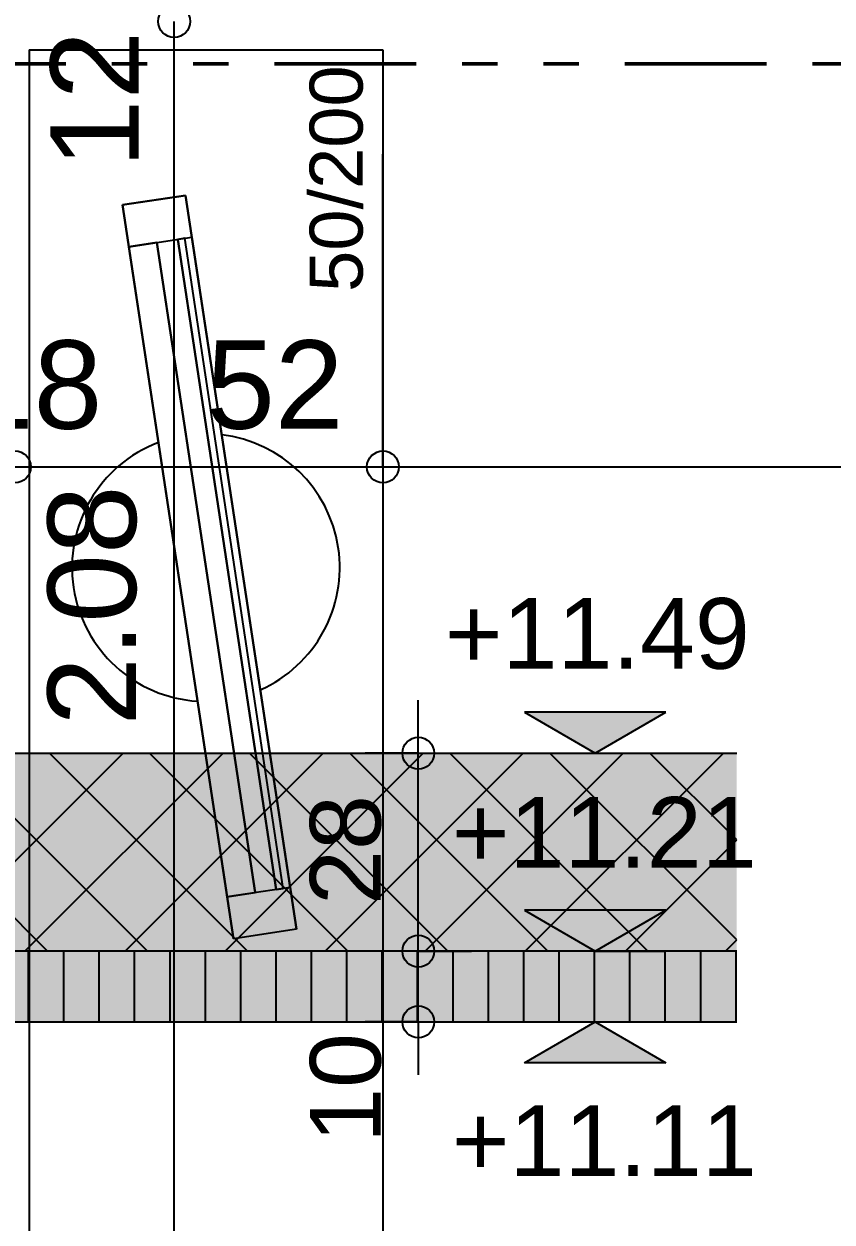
# Model space of a CAD drawing. Header units: centimetres. Extents: x 0.3 to 84.3, y 0.3 to 59.7.
# Drawn here: x 47.985 to 50.269, y 12.838 to 16.227 of the extents above; entities that cross this region are included whole.
import ezdxf

# ---------------------------------------------------------------- set-up
doc = ezdxf.new("R2010")
doc.units = ezdxf.units.CM
for name, pattern in [('AUSGEZOGEN', [0]), ('LINIE_23', [0.79, 0.4, -0.13, 0, -0.13, 0, -0.13]), ('RAND', [44.45, 12.7, -6.35, 12.7, -6.35, 0, -6.35])]:
    doc.linetypes.add(name, pattern=pattern)
for name, color, linetype, lineweight in [('Bauachsen grob', 7, 'RAND', 25), ('Bodenplatte', 7, 'AUSGEZOGEN', 35), ('Werkplan- Ausfuehrungsmasse', 7, 'AUSGEZOGEN', 25)]:
    doc.layers.add(name, color=color, linetype=linetype, lineweight=lineweight)
doc.layers.add('Moebel', color=7, linetype='AUSGEZOGEN', lineweight=25, true_color=0xababab)
doc.styles.add('ARIAL', font='ARIAL.TTF')

msp = doc.modelspace()

# ---------------------------------------------------------------- hatches: boundary and pattern name
at = {"layer": 'Bodenplatte', "linetype": 'AUSGEZOGEN', "lineweight": 25}
for points in [[(49.8, 14.28), (49.4, 14.28), (49.6, 14.164)], [(49.8, 13.72), (49.4, 13.72), (49.6, 13.604)]]:
    msp.add_hatch(color=7, dxfattribs=at).paths.add_polyline_path(points)
at = {"layer": 'Bodenplatte', "linetype": 'AUSGEZOGEN', "lineweight": 25, "true_color": 0xe0ffe0}
msp.add_hatch(color=254, dxfattribs=at).paths.add_polyline_path([(50, 14.164), (47.6, 14.164), (47.6, 13.604), (50, 13.604)])
at = {"layer": 'Bodenplatte', "linetype": 'AUSGEZOGEN', "lineweight": 25, "true_color": 0xc4ffc4}
msp.add_hatch(color=254, dxfattribs=at).paths.add_polyline_path([(47.44, 13.604), (47.44, 13.404), (50, 13.404), (50, 13.604)])
at = {"layer": 'Bodenplatte', "linetype": 'AUSGEZOGEN', "lineweight": 25}
msp.add_hatch(color=7, dxfattribs=at).paths.add_polyline_path([(49.8, 13.288), (49.4, 13.288), (49.6, 13.404)], flags=16)

# ---------------------------------------------------------------- linework, layer by layer
at = {"layer": 'Bauachsen grob', "color": 32, "linetype": 'LINIE_23', "lineweight": 50, "true_color": 0xc36e14}
msp.add_line((21.964, 16.114), (72.416, 16.114), dxfattribs=at)
at = {"layer": 'Bodenplatte', "color": 92, "linetype": 'AUSGEZOGEN', "lineweight": 25, "true_color": 0x00c600}
for p, q in [((49.1, 14.164), (49.1, 14.314)), ((49.1, 14.164), (48.95, 14.164)), ((49.1, 14.164), (49.25, 14.164)), ((49.1, 14.164), (49.2, 14.164)), ((49.1, 13.604), (49.1, 14.164)), ((49.1, 13.604), (48.95, 13.604)), ((49.1, 13.604), (49.25, 13.604)), ((49.1, 13.604), (49.2, 13.604)), ((49.1, 13.404), (49.1, 13.604)), ((49.1, 13.404), (48.95, 13.404)), ((49.1, 13.404), (49.25, 13.404)), ((49.1, 13.404), (49.2, 13.404)), ((49.1, 13.404), (49.1, 13.254))]:
    msp.add_line(p, q, dxfattribs=at)
at = {"layer": 'Bodenplatte', "color": 7, "linetype": 'AUSGEZOGEN', "lineweight": 25}
for p, q in [((49.8, 14.28), (49.4, 14.28)), ((49.4, 14.28), (49.6, 14.164)), ((49.6, 14.164), (49.8, 14.28)), ((47.6, 14.164), (50, 14.164)), ((47.7054, 13.604), (48.2654, 14.164)), ((48.3348, 13.604), (47.7748, 14.164)), ((47.9883, 13.604), (48.5483, 14.164)), ((48.6177, 13.604), (48.0577, 14.164)), ((48.2711, 13.604), (48.8311, 14.164)), ((48.9005, 13.604), (48.3405, 14.164)), ((48.554, 13.604), (49.114, 14.164)), ((49.1833, 13.604), (48.6233, 14.164)), ((48.8368, 13.604), (49.3968, 14.164)), ((49.4662, 13.604), (48.9062, 14.164)), ((49.1196, 13.604), (49.6796, 14.164)), ((49.749, 13.604), (49.189, 14.164)), ((49.4025, 13.604), (49.9625, 14.164)), ((50, 13.6359), (49.4719, 14.164)), ((49.6, 14.164), (49.6, 14.164)), ((49.6, 14.164), (49.6, 14.164)), ((49.6, 14.164), (49.8, 14.164)), ((49.6, 14.164), (49.6, 14.164)), ((49.6, 14.164), (49.6, 14.164)), ((50, 13.9187), (49.7547, 14.164)), ((48.052, 13.604), (47.6, 14.056)), ((49.6853, 13.604), (50, 13.9187)), ((49.8, 13.72), (49.4, 13.72)), ((49.4, 13.72), (49.6, 13.604)), ((49.6, 13.604), (49.8, 13.72)), ((49.9682, 13.604), (50, 13.6358)), ((50, 13.604), (47.6, 13.604)), ((47.9982, 13.404), (47.9982, 13.604)), ((48.0982, 13.404), (48.0982, 13.604)), ((48.1982, 13.404), (48.1982, 13.604)), ((48.2982, 13.404), (48.2982, 13.604)), ((48.3982, 13.404), (48.3982, 13.604)), ((48.4982, 13.404), (48.4982, 13.604)), ((48.5982, 13.404), (48.5982, 13.604)), ((48.6982, 13.404), (48.6982, 13.604)), ((48.7982, 13.404), (48.7982, 13.604)), ((48.8982, 13.404), (48.8982, 13.604)), ((48.9982, 13.404), (48.9982, 13.604)), ((49.0982, 13.404), (49.0982, 13.604)), ((49.1982, 13.404), (49.1982, 13.604)), ((49.2982, 13.404), (49.2982, 13.604)), ((49.3982, 13.404), (49.3982, 13.604)), ((49.4982, 13.404), (49.4982, 13.604)), ((49.5982, 13.404), (49.5982, 13.604)), ((49.6, 13.604), (49.6, 13.604)), ((49.6, 13.604), (49.6, 13.604)), ((49.6, 13.604), (49.8, 13.604)), ((49.6, 13.604), (49.6, 13.604)), ((49.6, 13.604), (49.6, 13.604)), ((49.6982, 13.404), (49.6982, 13.604)), ((49.7982, 13.404), (49.7982, 13.604)), ((49.8982, 13.404), (49.8982, 13.604)), ((49.9982, 13.404), (49.9982, 13.604)), ((47.44, 13.404), (50, 13.404)), ((49.4, 13.288), (49.6, 13.404)), ((49.6, 13.404), (49.8, 13.288)), ((49.6, 13.404), (49.6, 13.404)), ((49.6, 13.404), (49.6, 13.404)), ((49.6, 13.404), (49.8, 13.404)), ((49.6, 13.404), (49.6, 13.404)), ((49.6, 13.404), (49.6, 13.404)), ((49.8, 13.288), (49.4, 13.288))]:
    msp.add_line(p, q, dxfattribs=at)
at = {"layer": 'Bodenplatte', "color": 92, "linetype": 'AUSGEZOGEN', "lineweight": 25, "true_color": 0x00c600}
for centre in [(49.1, 14.164), (49.1, 13.604), (49.1, 13.404)]:
    msp.add_circle(centre, 0.045, dxfattribs=at)
at = {"layer": 'Moebel', "color": 253, "linetype": 'AUSGEZOGEN', "lineweight": 25, "true_color": 0xababab}
for p, q in [((48, 16.154), (48, 12.154)), ((48, 16.154), (49, 16.154)), ((49, 16.154), (49, 12.154)), ((48.2638, 15.7152), (48.4418, 15.7421)), ((48.4418, 15.7421), (48.2638, 15.7152)), ((48.4418, 15.7421), (48.4418, 15.7421)), ((48.4418, 15.7421), (48.756, 13.6658)), ((48.756, 13.6658), (48.4418, 15.7421)), ((48.2638, 15.7152), (48.2638, 15.7152)), ((48.578, 13.6388), (48.2638, 15.7152)), ((48.2638, 15.7152), (48.578, 13.6388)), ((48.2818, 15.5966), (48.4598, 15.6235)), ((48.2818, 15.5966), (48.4598, 15.6235)), ((48.3609, 15.6085), (48.2818, 15.5966)), ((48.3609, 15.6085), (48.2818, 15.5966)), ((48.56, 13.7575), (48.2818, 15.5966)), ((48.2818, 15.5966), (48.2818, 15.5966)), ((48.2818, 15.5966), (48.56, 13.7575)), ((48.2818, 15.5966), (48.56, 13.7575)), ((48.2818, 15.5966), (48.2818, 15.5966)), ((48.2818, 15.5966), (48.56, 13.7575)), ((48.6391, 13.7695), (48.3609, 15.6085)), ((48.3609, 15.6085), (48.3609, 15.6085)), ((48.3609, 15.6085), (48.6391, 13.7695)), ((48.44, 15.6205), (48.4202, 15.6175)), ((48.44, 15.6205), (48.4202, 15.6175)), ((48.4202, 15.6175), (48.6985, 13.7784)), ((48.4202, 15.6175), (48.4202, 15.6175)), ((48.6985, 13.7784), (48.4202, 15.6175)), ((48.7182, 13.7814), (48.44, 15.6205)), ((48.7182, 13.7814), (48.44, 15.6205)), ((48.44, 15.6205), (48.44, 15.6205)), ((48.4598, 15.6235), (48.738, 13.7844)), ((48.738, 13.7844), (48.4598, 15.6235)), ((48.4598, 15.6235), (48.4598, 15.6235)), ((48.738, 13.7844), (48.56, 13.7575)), ((48.738, 13.7844), (48.56, 13.7575)), ((48.56, 13.7575), (48.6391, 13.7695)), ((48.56, 13.7575), (48.6391, 13.7695)), ((48.6391, 13.7695), (48.6391, 13.7695)), ((48.6985, 13.7784), (48.7182, 13.7814)), ((48.6985, 13.7784), (48.7182, 13.7814)), ((48.6985, 13.7784), (48.6985, 13.7784)), ((48.7182, 13.7814), (48.7182, 13.7814)), ((48.738, 13.7844), (48.738, 13.7844)), ((48.56, 13.7575), (48.56, 13.7575)), ((48.56, 13.7575), (48.56, 13.7575)), ((48.756, 13.6658), (48.578, 13.6388)), ((48.756, 13.6658), (48.578, 13.6388)), ((48.756, 13.6658), (48.756, 13.6658)), ((48.578, 13.6388), (48.578, 13.6388))]:
    msp.add_line(p, q, dxfattribs=at)
for radius, start, end in [(0.3781, 293.94, 83.2674), (0.3787, 110.798, 266.4094)]:
    msp.add_arc((48.5, 14.689), radius, start, end, dxfattribs=at)
at = {"layer": 'Werkplan- Ausfuehrungsmasse', "color": 7, "linetype": 'AUSGEZOGEN', "lineweight": 25}
for p, q in [((49, 14.974), (49, 15.124)), ((47.96, 14.974), (49, 14.974)), ((49, 14.974), (49, 14.824)), ((49, 14.974), (62.37, 14.974))]:
    msp.add_line(p, q, dxfattribs=at)
for points in [[(48.41, 12.074), (48.41, 14.8804), (48.41, 14.8804), (48.41, 16.234)], [(49, 14.974), (49, 15.0365), (49, 15.0365), (49, 15.0365), (49, 15.0365), (49, 15.0453), (49, 15.0453), (49, 15.0466), (49, 15.0466), (49, 15.8586)]]:
    msp.add_lwpolyline(points, dxfattribs=at)
for centre in [(48.41, 16.234), (47.96, 14.974), (49, 14.974)]:
    msp.add_circle(centre, 0.045, dxfattribs=at)

# ---------------------------------------------------------------- texts
at = {"layer": 'Bodenplatte', "color": 7, "linetype": 'AUSGEZOGEN', "lineweight": 35, "char_height": 0.2, "width": 0.1, "attachment_point": 7, "style": 'ARIAL'}
for s, insert in [('+11.49', (49.175, 14.4)), ('+11.21', (49.1945, 13.84)), ('+11.11', (49.1945, 12.968))]:
    msp.add_mtext(s, dxfattribs=dict(at, insert=insert))
at = {"layer": 'Bodenplatte', "color": 92, "linetype": 'AUSGEZOGEN', "lineweight": 35, "true_color": 0x00c600, "char_height": 0.2, "width": 0.1, "attachment_point": 7, "rotation": 90, "style": 'ARIAL'}
for s, insert in [('28', (48.9966, 13.7348)), ('10', (48.9966, 13.0616))]:
    msp.add_mtext(s, dxfattribs=dict(at, insert=insert))
at = {"layer": 'Moebel', "color": 253, "linetype": 'AUSGEZOGEN', "lineweight": 25, "true_color": 0xababab, "insert": (48.945, 15.469), "char_height": 0.15, "width": 0.075, "attachment_point": 7, "rotation": 90, "style": 'ARIAL'}
msp.add_mtext('50/200', dxfattribs=at)
at = {"layer": 'Werkplan- Ausfuehrungsmasse', "color": 7, "linetype": 'AUSGEZOGEN', "lineweight": 50, "char_height": 0.25, "width": 0.125, "attachment_point": 7, "rotation": 90, "style": 'ARIAL'}
for s, insert in [('12', (48.31, 15.8189)), ('2.08', (48.3057, 14.2418))]:
    msp.add_mtext(s, dxfattribs=dict(at, insert=insert))
at = {"layer": 'Werkplan- Ausfuehrungsmasse', "color": 7, "linetype": 'AUSGEZOGEN', "lineweight": 50, "char_height": 0.25, "width": 0.125, "attachment_point": 7, "style": 'ARIAL'}
for s, insert in [('18', (47.8184, 15.0783)), ('52', (48.5004, 15.0783))]:
    msp.add_mtext(s, dxfattribs=dict(at, insert=insert))

doc.saveas('drawing.dxf')
